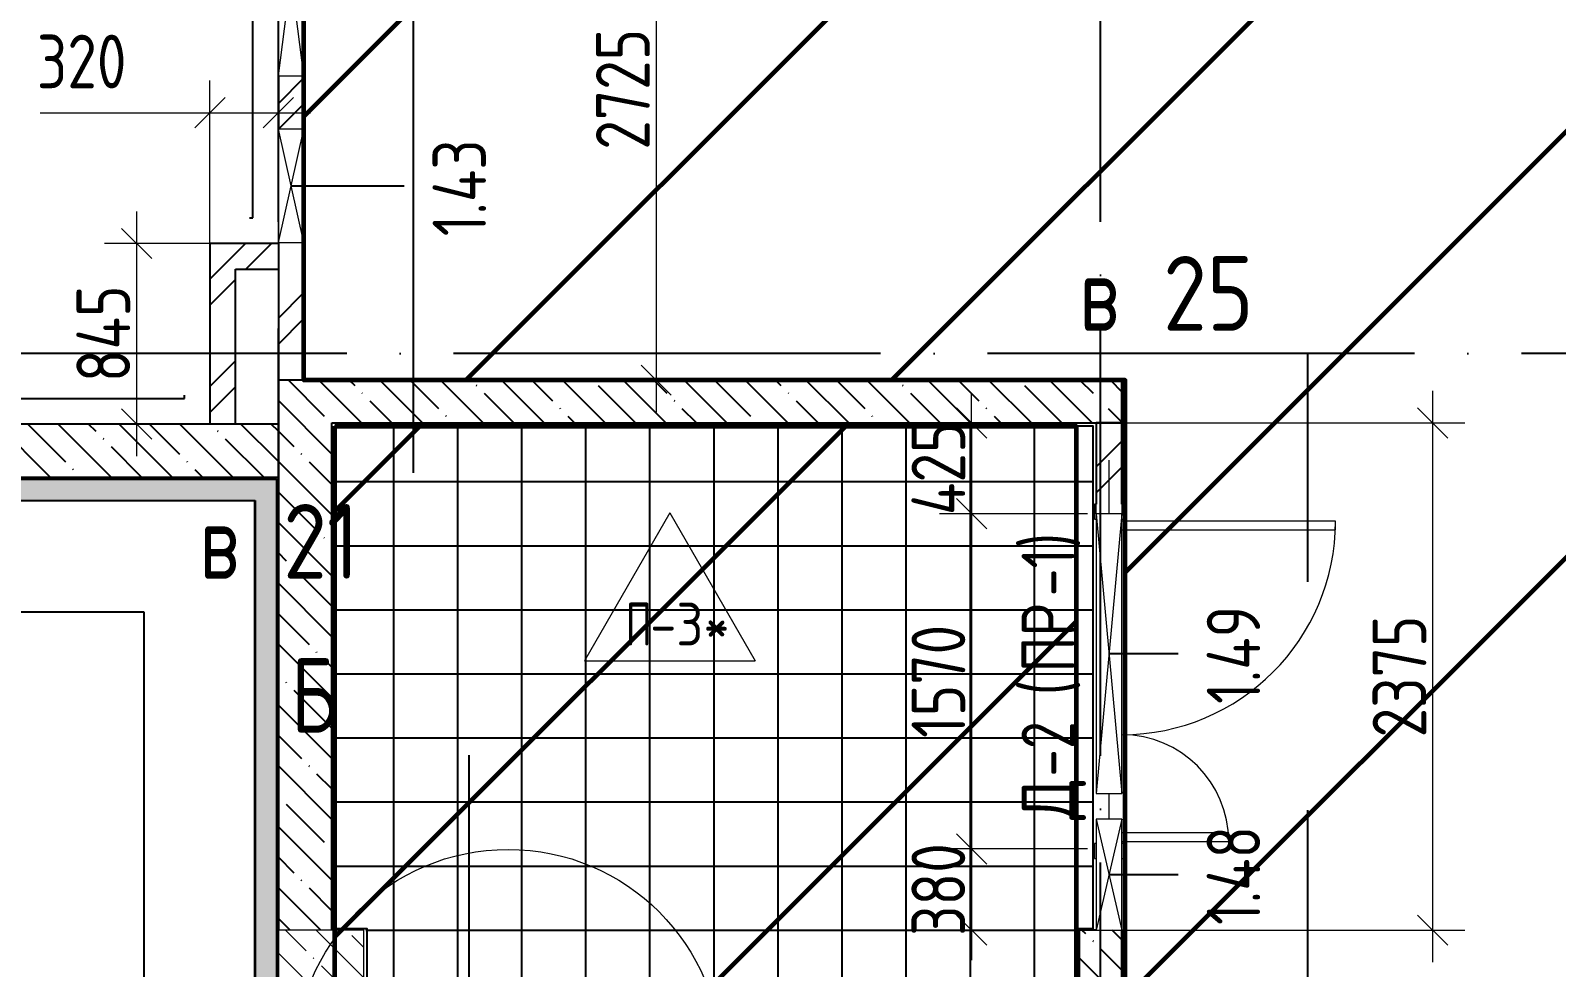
# Model space of a CAD drawing. Header units: millimetres. Extents: x -68946 to 288321, y -402657 to 324925.
# Drawn here: x 148095 to 155240, y 127447 to 131835 of the extents above; entities that cross this region are included whole.
import ezdxf

# ---------------------------------------------------------------- set-up
doc = ezdxf.new("R2010")
doc.units = ezdxf.units.MM
doc.linetypes.add('ADSK_Линия сетки', pattern=[2500, 2000, -250, 0, -250])
doc.layers.get('Defpoints').update_dxf_attribs({"color": 250})
for name, color, linetype, lineweight in [('3.4) ПТ-5         4 вып', 150, 'Continuous', 60), ('A-ANNO-DIMS', 250, 'Continuous', 9), ('A-AREA-BNDY', 7, 'Continuous', 5), ('A-AREA-IDEN', 250, 'Continuous', 9), ('A-DETL-1', 250, 'Continuous', 53), ('A-DETL-GENF', 250, 'Continuous', 9), ('A-DETL-GENF-1', 250, 'Continuous', 5), ('A-DOOR', 250, 'Continuous', 5), ('A-DOOR-1', 250, 'Continuous', 13), ('A-DOOR-FRAM', 250, 'Continuous', 5), ('A-DOOR-IDEN', 7, 'Continuous', 9), ('A-FLOR-IDEN', 7, 'Continuous', 9), ('A-GENM-1', 250, 'Continuous', 5), ('A-GENM-2', 250, 'Continuous', 5), ('A-GLAZ', 250, 'Continuous', 5), ('A-GLAZ-IDEN', 7, 'Continuous', 9), ('A-WALL', 250, 'Continuous', 9), ('A-WALL-1', 250, 'Continuous', 50), ('A-WALL-2', 250, 'Continuous', 5), ('G-ANNO-SYMB-3', 250, 'Continuous', 9), ('I-WALL', 7, 'Continuous', 9), ('I-WALL-1', 250, 'Continuous', 5), ('S-COLS-1', 250, 'Continuous', 5), ('S-COLS-2', 250, 'Continuous', 5), ('Оси-1', 250, 'ADSK_Линия сетки', 9)]:
    doc.layers.add(name, color=color, linetype=linetype, lineweight=lineweight)
doc.layers.add('A-FLOR-PATT-1', color=7, linetype='Continuous', lineweight=5, true_color=0xffffff)
doc.layers.add('A-GLAZ-1', color=7, linetype='Continuous', lineweight=5, true_color=0x7f7f7f)
doc.styles.add('GOST Common_1', font='', dxfattribs={"width": 0.9, "height": 250})
doc.styles.add('GOST Common_2', font='', dxfattribs={"width": 0.8, "height": 350})
doc.styles.add('ISOCPEUR_1', font='isocpeur.ttf', dxfattribs={"width": 0.9, "height": 250})
doc.styles.add('ISOCPEUR_I_1', font='ГОСТ тип А.ttf', dxfattribs={"height": 2500})
doc.styles.add('А3', font='ГОСТ тип А.ttf')
doc.styles.get('GOST Common_1').set_extended_font_data('GOST Common')
doc.styles.get('GOST Common_2').set_extended_font_data('GOST Common')
doc.dimstyles.new('ADSK_Основной_2_5_мм', dxfattribs={"dimscale": 304.8, "dimtxt": 0.824897, "dimasz": 0.463911, "dimexe": 0.492126, "dimexo": 0.001615, "dimgap": 0.098425, "dimtad": 1, "dimdec": 0, "dimlfac": 304.8, "dimdsep": 46, "dimtxsty": 'GOST Common_1', "dimblk1": 'OBLIQUE', "dimblk2": 'OBLIQUE', "dimsah": 1, "dimcen": 0.09, "dimdle": 0.492126, "dimazin": 0, "dimtfac": 1, "dimtdec": 4, "dimtix": 1, "dimtmove": 0, "dimatfit": 3, "dimfxl": 1, "dimtvp": 1, "dimtolj": 1, "dimtzin": 0, "dimlwd": 9, "dimlwe": 9, "dimarcsym": 2})
doc.dimstyles.new('ADSK_Основной_2_5_мм_1', dxfattribs={"dimscale": 304.8, "dimtxt": 0.824897, "dimasz": 0.463911, "dimexe": 0.492126, "dimexo": 0.001615, "dimgap": 0.098425, "dimtad": 1, "dimdec": 0, "dimlfac": 304.8, "dimdsep": 46, "dimtxsty": 'GOST Common_1', "dimblk1": 'OBLIQUE', "dimblk2": 'OBLIQUE', "dimsah": 1, "dimcen": 0.09, "dimdle": 0.492126, "dimazin": 0, "dimtfac": 1, "dimtdec": 4, "dimtix": 1, "dimtmove": 1, "dimatfit": 3, "dimfxl": 1, "dimtvp": 1, "dimtolj": 1, "dimtzin": 0, "dimlwd": 9, "dimlwe": 9, "dimarcsym": 2})
pattern_1 = [(45, (12755.58, 117197.27), (-251.4472, 251.4472), []), (45, (12755.58, 117578.27), (-251.4472, 251.4472), [])]
pattern_2 = [(135, (12755.58, 117197.27), (-142.5612, -142.5612), []), (135, (12898.14, 117197.27), (-142.5612, -142.5612), [252.016, -50.403, 3.353, -47.05])]
pattern_3 = [(0, (12755.58, 117197.27), (120.968, 69.841), [80.645, -161.29]), (120, (12755.58, 117197.27), (-120.96808, 69.84086), [80.645, -161.29]), (60, (12755.58, 117197.27), (-8e-05, 139.68186), [0, -161.29, 80.645, 0])]

# ---------------------------------------------------------------- blocks, each defined once
blk = doc.blocks.new('BSC_Колонна _Прямоугольная - 400x400-V73-АР1_Маркировочный план подвала_ Блок 2_ 3')
at = {"layer": 'S-COLS-1'}
h = blk.add_hatch(dxfattribs=at)
h.set_pattern_fill('FP_83', color=256, style=0, pattern_type=2)
h.set_pattern_definition([(135, (-136700, -10225), (-142.56192, -142.56192), []), (135, (-136557.44, -10225), (-142.56192, -142.56192), [252.016, -50.403, 3.353, -47.05])])
h.paths.add_polyline_path([(200, -200), (200, 200), (-200, 200), (-200, -200)])
at = {"layer": 'S-COLS-2'}
for p, q in [((200, 200), (-200, 200)), ((-200, 200), (-200, -200)), ((200, -200), (200, 200)), ((-200, -200), (200, -200))]:
    blk.add_line(p, q, dxfattribs=at)
blk = doc.blocks.new('Дверь_СКБ_2Ст - СОШ_Дв_1570_1550_x2100h _пр_ завертка-V100-АР1_Маркировочный план подвала_ Блок 2_ 3')
at = {"layer": 'A-DOOR'}
for centre, radius, start, end in [((-737.5, 60), 1000, 0, 90), ((762.5, 60), 500, 90, 180)]:
    blk.add_arc(centre, radius, start, end, dxfattribs=at)
at = {"layer": 'A-DOOR-1'}
for p, q in [((-737.5, 1060), (-737.5, 60)), ((-697.5, 1060), (-737.5, 1060)), ((-697.5, 60), (-697.5, 1060)), ((762.5, 560), (722.5, 560)), ((722.5, 560), (722.5, 60)), ((762.5, 60), (762.5, 560))]:
    blk.add_line(p, q, dxfattribs=at)
at = {"layer": 'A-DOOR-FRAM'}
for p, q in [((-747.5, 68), (-817.5, 68)), ((-817.5, 68), (-817.5, 60)), ((-817.5, 60), (-772.5, 60)), ((-747.5, 60), (-747.5, 68)), ((842.5, 68), (772.5, 68)), ((772.5, 68), (772.5, 60)), ((842.5, 60), (842.5, 68)), ((-772.5, -60), (-817.5, -60)), ((-817.5, -60), (-817.5, -68)), ((-817.5, -68), (-747.5, -68)), ((-747.5, -68), (-747.5, -60)), ((772.5, -60), (772.5, -68)), ((772.5, -68), (842.5, -68)), ((842.5, -68), (842.5, -60))]:
    blk.add_line(p, q, dxfattribs=at)
blk = doc.blocks.new('_Wn_-As_OpeningMEP_wall__Rectangular - _Wn_-As_OpeningMEP_wall__Rectangular-35396660-АР1_Маркировочный план подвала_ Блок 2_ 3')
at = {"layer": 'A-DETL-GENF'}
for p, q in [((460, 60), (-460, 60)), ((-460, 60), (-460, -60)), ((460, -60), (460, 60)), ((-460, -60), (460, -60))]:
    blk.add_line(p, q, dxfattribs=at)
at = {"layer": 'A-DETL-GENF-1'}
for p, q in [((460, -60), (-460, 60)), ((460, 60), (-460, -60)), ((-460, 60), (-460, -60)), ((460, -60), (460, 60))]:
    blk.add_line(p, q, dxfattribs=at)
blk = doc.blocks.new('_Wn_-As_OpeningMEP_wall__Rectangular - _Wn_-As_OpeningMEP_wall__Rectangular-32773603-АР1_Маркировочный план подвала_ Блок 2_ 3')
at = {"layer": 'A-DETL-GENF'}
for p, q in [((265, 60), (-265, 60)), ((-265, 60), (-265, -60)), ((265, -60), (265, 60)), ((-265, -60), (265, -60))]:
    blk.add_line(p, q, dxfattribs=at)
at = {"layer": 'A-DETL-GENF-1'}
for p, q in [((265, -60), (-265, 60)), ((265, 60), (-265, -60)), ((-265, 60), (-265, -60)), ((265, -60), (265, 60))]:
    blk.add_line(p, q, dxfattribs=at)
blk = doc.blocks.new('_Wn_-As_OpeningMEP_wall__Rectangular - _Wn_-As_OpeningMEP_wall__Rectangular-35396672-АР1_Маркировочный план подвала_ Блок 2_ 3')
at = {"layer": 'A-DETL-GENF'}
for p, q in [((260, 60), (-260, 60)), ((-260, 60), (-260, -60)), ((260, -60), (260, 60)), ((-260, -60), (260, -60))]:
    blk.add_line(p, q, dxfattribs=at)
at = {"layer": 'A-DETL-GENF-1'}
for p, q in [((260, -60), (-260, 60)), ((260, 60), (-260, -60)), ((-260, 60), (-260, -60)), ((260, -60), (260, 60))]:
    blk.add_line(p, q, dxfattribs=at)
blk = doc.blocks.new('_Wn_-As_OpeningMEP_wall__Rectangular - _Wn_-As_OpeningMEP_wall__Rectangular-35396669-АР1_Маркировочный план подвала_ Блок 2_ 3')
at = {"layer": 'A-DETL-GENF'}
for p, q in [((655, 60), (-655, 60)), ((-655, 60), (-655, -60)), ((655, -60), (655, 60)), ((-655, -60), (655, -60))]:
    blk.add_line(p, q, dxfattribs=at)
at = {"layer": 'A-DETL-GENF-1'}
for p, q in [((655, -60), (-655, 60)), ((655, 60), (-655, -60)), ((-655, 60), (-655, -60)), ((655, -60), (655, 60))]:
    blk.add_line(p, q, dxfattribs=at)
blk = doc.blocks.new('Ом_Перемычка из уголков - A1-1_57 63x100x6-V110-АР1_Маркировочный план подвала_ Блок 2_ 3')
at = {"layer": 'A-GENM-2'}
for p, q in [((-520, 0), (-400, 0)), ((910, 0), (1160, 0))]:
    blk.add_line(p, q, dxfattribs=at)
blk = doc.blocks.new('AAR_СКБ_Марка_Помещения - Номер-17325395-АР1_Маркировочный план подвала_ Блок 2_ 3')
at = {"layer": 'A-AREA-IDEN'}
blk.add_circle((0, 1.502), 4, dxfattribs=at)
blk = doc.blocks.new('AAR_СКБ_Марка_Перекрытия - Марка пола-17325028-АР1_Маркировочный план подвала_ Блок 2_ 3')
at = {"layer": 'A-FLOR-IDEN'}
for p, q in [((0, 6.932), (-4.002, 0)), ((0, 6.932), (4.002, 0)), ((-4.002, 0), (4.002, 0))]:
    blk.add_line(p, q, dxfattribs=at)
blk = doc.blocks.new('_Oblique')
at = {"color": 0, "linetype": 'ByBlock', "lineweight": -2}
blk.add_line((-0.5, -0.5), (0.5, 0.5), dxfattribs=at)
blk = doc.blocks.new('*D5523')
at = {"layer": 'A-ANNO-DIMS', "color": 0, "lineweight": 9, "transparency": 16777216}
for p, q in [((148935.6, 130837.8), (148935.6, 131600.2)), ((149255.6, 130837.8), (149255.6, 131600.2)), ((148139.8, 131450.2), (148935.6, 131450.2)), ((148785.6, 131450.2), (149405.6, 131450.2))]:
    blk.add_line(p, q, dxfattribs=at)
at = {"layer": 'Defpoints', "color": 0, "transparency": 16777216}
for p in [(149255.6, 131450.2), (148935.6, 130837.3), (149255.6, 130837.3)]:
    blk.add_point(p, dxfattribs=at)
at = {"layer": 'A-ANNO-DIMS', "color": 0, "lineweight": 9, "transparency": 16777216, "xscale": 141.4, "yscale": 141.4, "zscale": 141.4, "rotation": 180}
blk.add_blockref('_Oblique', (148935.6, 131450.2), dxfattribs=at)
at = {"layer": 'A-ANNO-DIMS', "color": 0, "lineweight": 9, "transparency": 16777216, "xscale": 141.4, "yscale": 141.4, "zscale": 141.4}
blk.add_blockref('_Oblique', (149255.6, 131450.2), dxfattribs=at)
at = {"layer": 'A-ANNO-DIMS', "color": 0, "lineweight": 25, "transparency": 16777216, "insert": (148124.9, 131815.5), "char_height": 251.43, "width": 567.632, "attachment_point": 1, "line_spacing_factor": 1.022761, "style": 'А3'}
blk.add_mtext('\\A1;320', dxfattribs=at)
blk = doc.blocks.new('*D5524')
at = {"layer": 'A-ANNO-DIMS', "color": 0, "lineweight": 9, "transparency": 16777216}
for p, q in [((148591.9, 130987.3), (148591.9, 129842.3)), ((148935.1, 130837.3), (148441.9, 130837.3)), ((148935.1, 129992.3), (148441.9, 129992.3))]:
    blk.add_line(p, q, dxfattribs=at)
at = {"layer": 'Defpoints', "color": 0, "transparency": 16777216}
for p in [(148935.6, 130837.3), (148591.9, 129992.3), (148935.6, 129992.3)]:
    blk.add_point(p, dxfattribs=at)
at = {"layer": 'A-ANNO-DIMS', "color": 0, "lineweight": 9, "transparency": 16777216, "xscale": 141.4, "yscale": 141.4, "zscale": 141.4}
for p, rotation in [((148591.9, 130837.3), 90), ((148591.9, 129992.3), 270)]:
    blk.add_blockref('_Oblique', p, dxfattribs=dict(at, rotation=rotation))
at = {"layer": 'A-ANNO-DIMS', "color": 0, "lineweight": 25, "transparency": 16777216, "insert": (148436.2, 130414.8), "char_height": 251.43, "width": 593.201, "attachment_point": 5, "rotation": 90, "style": 'А3'}
blk.add_mtext('\\A1;845', dxfattribs=at)
blk = doc.blocks.new('*D5525')
at = {"layer": 'A-ANNO-DIMS', "color": 0, "lineweight": 9, "transparency": 16777216}
for p, q in [((151024.5, 133072.3), (151024.5, 130047.3)), ((149456.1, 132922.3), (151174.5, 132922.3)), ((151124, 130197.3), (150874.5, 130197.3))]:
    blk.add_line(p, q, dxfattribs=at)
at = {"layer": 'Defpoints', "color": 0, "transparency": 16777216}
for p in [(149455.6, 132922.3), (151024.5, 130197.3), (151124.4, 130197.3)]:
    blk.add_point(p, dxfattribs=at)
at = {"layer": 'A-ANNO-DIMS', "color": 0, "lineweight": 9, "transparency": 16777216, "xscale": 141.4, "yscale": 141.4, "zscale": 141.4}
for p, rotation in [((151024.5, 132922.3), 90), ((151024.5, 130197.3), 270)]:
    blk.add_blockref('_Oblique', p, dxfattribs=dict(at, rotation=rotation))
at = {"layer": 'A-ANNO-DIMS', "color": 0, "lineweight": 25, "transparency": 16777216, "insert": (150868.7, 131559.8), "char_height": 251.43, "width": 756.843, "attachment_point": 5, "rotation": 90, "style": 'А3'}
blk.add_mtext('\\A1;2725', dxfattribs=at)
blk = doc.blocks.new('*D5535')
at = {"layer": 'A-ANNO-DIMS', "color": 0, "lineweight": 9, "transparency": 16777216}
for p, q in [((154660.7, 127472.3), (154660.7, 130147.3)), ((153206.1, 129997.3), (154810.7, 129997.3)), ((153206.1, 127622.3), (154810.7, 127622.3))]:
    blk.add_line(p, q, dxfattribs=at)
at = {"layer": 'Defpoints', "color": 0, "transparency": 16777216}
for p in [(153205.6, 129997.3), (154660.7, 129997.3), (153205.6, 127622.3)]:
    blk.add_point(p, dxfattribs=at)
at = {"layer": 'A-ANNO-DIMS', "color": 0, "lineweight": 9, "transparency": 16777216, "xscale": 141.4, "yscale": 141.4, "zscale": 141.4}
for p, rotation in [((154660.7, 129997.3), 90), ((154660.7, 127622.3), 270)]:
    blk.add_blockref('_Oblique', p, dxfattribs=dict(at, rotation=rotation))
at = {"layer": 'A-ANNO-DIMS', "color": 0, "lineweight": 25, "transparency": 16777216, "insert": (154505, 128809.8), "char_height": 251.43, "width": 756.843, "attachment_point": 5, "rotation": 90, "style": 'А3'}
blk.add_mtext('\\A1;2375', dxfattribs=at)
blk = doc.blocks.new('*D5576')
at = {"layer": 'A-ANNO-DIMS', "color": 0, "lineweight": 9, "transparency": 16777216}
for p, q in [((152501.9, 129997.3), (152501.9, 130138.7)), ((153085.1, 129997.3), (152351.9, 129997.3)), ((152501.9, 129997.3), (152501.9, 129572.3)), ((153045.1, 129572.3), (152351.9, 129572.3)), ((152501.9, 129572.3), (152501.9, 129430.9))]:
    blk.add_line(p, q, dxfattribs=at)
at = {"layer": 'Defpoints', "color": 0, "transparency": 16777216}
for p in [(153085.6, 129997.3), (152501.9, 129572.3), (153045.6, 129572.3)]:
    blk.add_point(p, dxfattribs=at)
at = {"layer": 'A-ANNO-DIMS', "color": 0, "lineweight": 9, "transparency": 16777216, "xscale": 141.4, "yscale": 141.4, "zscale": 141.4}
for p, rotation in [((152501.9, 129997.3), 270), ((152501.9, 129572.3), 90)]:
    blk.add_blockref('_Oblique', p, dxfattribs=dict(at, rotation=rotation))
at = {"layer": 'A-ANNO-DIMS', "color": 0, "lineweight": 25, "transparency": 16777216, "insert": (152346.2, 129784.8), "char_height": 251.43, "width": 593.201, "attachment_point": 5, "rotation": 90, "style": 'А3'}
blk.add_mtext('\\A1;425', dxfattribs=at)
blk = doc.blocks.new('*D5577')
at = {"layer": 'A-ANNO-DIMS', "color": 0, "lineweight": 9, "transparency": 16777216}
for p, q in [((152501.9, 129722.3), (152501.9, 127852.3)), ((153045.1, 129572.3), (152351.9, 129572.3)), ((153045.1, 128002.3), (152351.9, 128002.3))]:
    blk.add_line(p, q, dxfattribs=at)
at = {"layer": 'Defpoints', "color": 0, "transparency": 16777216}
for p in [(153045.6, 129572.3), (152501.9, 128002.3), (153045.6, 128002.3)]:
    blk.add_point(p, dxfattribs=at)
at = {"layer": 'A-ANNO-DIMS', "color": 0, "lineweight": 9, "transparency": 16777216, "xscale": 141.4, "yscale": 141.4, "zscale": 141.4}
for p, rotation in [((152501.9, 129572.3), 90), ((152501.9, 128002.3), 270)]:
    blk.add_blockref('_Oblique', p, dxfattribs=dict(at, rotation=rotation))
at = {"layer": 'A-ANNO-DIMS', "color": 0, "lineweight": 25, "transparency": 16777216, "insert": (152346.2, 128787.3), "char_height": 251.43, "width": 700.591, "attachment_point": 5, "rotation": 90, "style": 'А3'}
blk.add_mtext('\\A1;1570', dxfattribs=at)
blk = doc.blocks.new('*D5578')
at = {"layer": 'A-ANNO-DIMS', "color": 0, "lineweight": 9, "transparency": 16777216}
for p, q in [((152501.9, 128002.3), (152501.9, 128143.7)), ((153045.1, 128002.3), (152351.9, 128002.3)), ((152501.9, 128002.3), (152501.9, 127622.3)), ((153085.1, 127622.3), (152351.9, 127622.3)), ((152501.9, 127622.3), (152501.9, 127480.9))]:
    blk.add_line(p, q, dxfattribs=at)
at = {"layer": 'Defpoints', "color": 0, "transparency": 16777216}
for p in [(153045.6, 128002.3), (152501.9, 127622.3), (153085.6, 127622.3)]:
    blk.add_point(p, dxfattribs=at)
at = {"layer": 'A-ANNO-DIMS', "color": 0, "lineweight": 9, "transparency": 16777216, "xscale": 141.4, "yscale": 141.4, "zscale": 141.4}
for p, rotation in [((152501.9, 128002.3), 270), ((152501.9, 127622.3), 90)]:
    blk.add_blockref('_Oblique', p, dxfattribs=dict(at, rotation=rotation))
at = {"layer": 'A-ANNO-DIMS', "color": 0, "lineweight": 25, "transparency": 16777216, "insert": (152346.2, 127812.3), "char_height": 251.43, "width": 567.632, "attachment_point": 5, "rotation": 90, "style": 'А3'}
blk.add_mtext('\\A1;380', dxfattribs=at)

msp = doc.modelspace()

# ---------------------------------------------------------------- hatches: boundary and pattern name
at = {"layer": '3.4) ПТ-5         4 вып'}
h = msp.add_hatch(dxfattribs=at)
h.set_pattern_fill('ANSI31', color=256, scale=444)
h.paths.add_polyline_path([(165505.5794, 175922.2725), (153204.5565, 175922.2725), (153204.5565, 167092.2731), (149255.5794, 167092.2731), (149255.5784, 175522.2725), (135005.5883, 175522.2725), (135005.5883, 173822.2731), (130555.579, 173822.2731), (130555.579, 175522.2731), (121455.5793, 175522.2731), (121455.5793, 175716.2262), (106155.5788, 175716.2262), (106155.5788, 166612.2956), (110205.5784, 166612.2956), (110205.5784, 156972.2956), (113915.5784, 156952.2731), (113915.5784, 153345.7592), (117855.579, 153345.7592), (117855.579, 136622.2725), (127015.579, 136622.2725), (127015.579, 133327.2725), (128505.579, 133322.2725), (128505.579, 127472.2731), (133700.8917, 127472.2731), (133700.8917, 142722.2735), (146655.5784, 142722.2735), (146655.5784, 139012.2735), (149375.5784, 139012.2735), (149375.5784, 130197.2725), (153220.5784, 130197.2725), (153220.5784, 117287.2731), (157805.5794, 117272.2731), (157805.5784, 128892.2731), (165505.5794, 128892.2731)])
h.paths.add_polyline_path([(131455.5794, 162522.2404), (131855.5794, 162522.2404), (131855.5794, 145322.2729), (131455.5794, 145322.2729)], flags=16)
h.paths.add_polyline_path([(137205.5784, 162322.241), (137205.5784, 162522.2404), (153005.5784, 162522.2404), (153005.5784, 162522.241), (153205.5784, 162522.241), (153205.5784, 145322.2725), (153005.5784, 145322.2725), (153005.5784, 150522.2404), (149255.5794, 150522.2404), (149255.5794, 150722.2404), (153005.5784, 150722.2404), (153005.5784, 154752.4235), (149255.5784, 154752.4235), (149255.5784, 154952.4235), (153005.5784, 154952.4235), (153005.5784, 159702.2731), (149055.5784, 159702.2731), (149055.5784, 159902.2731), (153005.5784, 159902.2731), (153005.5784, 162322.241)], flags=16)
h.paths.add_polyline_path([(136905.5789, 145522.2729), (149255.5784, 145522.2729), (149255.5784, 147472.2729), (152482.3145, 147472.2729), (152482.3145, 145322.2725), (149255.5784, 145322.2725), (136905.5789, 145322.2725)], flags=16)
h.paths.add_polyline_path([(149255.5784, 140862.2725), (153005.5774, 140862.2725), (153005.5774, 140662.2725), (149255.5784, 140662.2725)], flags=16)
h.paths.add_polyline_path([(157805.5794, 171022.3919), (158005.5794, 171022.3919), (158005.5794, 157922.2725), (157805.5794, 157922.2725)], flags=16)
h = msp.add_hatch(dxfattribs=at)
h.set_pattern_fill('ANSI31', color=256, scale=444)
h.paths.add_polyline_path([(152990.5784, 129982.2725), (149520.6387, 129982.2725), (149520.6387, 126462.272), (152990.5784, 126462.272)], flags=17)
at = {"layer": 'A-FLOR-PATT-1', "lineweight": 25}
h = msp.add_hatch(dxfattribs=at)
h.set_pattern_fill('FP_151', color=256, style=0, pattern_type=2)
h.set_pattern_definition([(90, (151295.6, 128222.27), (-300, 2e-14), []), (180, (151295.6, 128222.27), (-4e-14, -300), [])])
h.paths.add_polyline_path([(152995.5784, 126457.272), (152995.5784, 127632.2731), (153070.5559, 127632.2731), (153070.5559, 129987.2725), (149515.6387, 129987.2725), (149515.6387, 127632.2731), (149665.5773, 127632.2731), (149665.5773, 127212.2731), (149515.6387, 127212.2731), (149515.6387, 126457.272), (151388.3656, 126457.272)])
at = {"layer": 'A-WALL', "lineweight": 25}
for points in [[(149147.6387, 129734.2725), (149247.6387, 129734.2725), (149247.6387, 129742.2725), (138205.5784, 129742.2725), (138205.5784, 129734.2725), (149145.6387, 129734.2725)], [(149255.6387, 117014.2731), (149255.6387, 129742.2725), (149247.6387, 129742.2725), (149247.6387, 117014.2731)]]:
    msp.add_hatch(color=256, dxfattribs=at).paths.add_polyline_path(points)
at = {"layer": 'A-WALL-2', "lineweight": 25}
h = msp.add_hatch(dxfattribs=at)
h.set_pattern_fill('FP_3', color=256, style=0, pattern_type=2)
h.set_pattern_definition(pattern_3)
h.paths.add_polyline_path([(148634.2999, 129634.2725), (149147.6387, 129634.2725), (149147.6387, 129734.2725), (138213.5784, 129734.2725), (138213.5784, 129634.2725), (145880.2342, 129634.2725)])
h = msp.add_hatch(dxfattribs=at)
h.set_pattern_fill('FP_3', color=256, style=0, pattern_type=2)
h.set_pattern_definition(pattern_3)
h.paths.add_polyline_path([(149247.6387, 116914.2731), (149247.6387, 129734.2725), (149147.6387, 129734.2725), (149147.6387, 116914.2731)])
at = {"layer": 'I-WALL-1', "lineweight": 25}
h = msp.add_hatch(dxfattribs=at)
h.set_pattern_fill('FP_2', color=256, style=0, pattern_type=2)
h.set_pattern_definition(pattern_1)
h.paths.add_polyline_path([(149375.5784, 130197.2725), (149375.5784, 130842.2725), (149255.5784, 130842.2725), (149255.5784, 130197.2725)])
h.paths.add_polyline_path([(149375.5784, 131372.2725), (149375.5784, 131622.2725), (149255.5784, 131622.2725), (149255.5784, 131372.2725), (149323.8353, 131372.2725)])
h.paths.add_polyline_path([(149375.5784, 132542.2725), (149375.5784, 132922.2725), (149255.5784, 132922.2725), (149255.5784, 132542.2725), (149272.3124, 132542.2725)])
h.paths.add_polyline_path([(149255.5784, 133322.2725), (149375.5784, 133322.2725), (149375.5784, 135822.2725), (149255.5784, 135822.2725), (149255.5784, 134297.6734)])
h = msp.add_hatch(dxfattribs=at)
h.set_pattern_fill('FP_2', color=256, style=0, pattern_type=2)
h.set_pattern_definition(pattern_1)
h.paths.add_polyline_path([(149255.5784, 130717.2731), (149255.5784, 130837.2731), (148935.5784, 130837.2731), (148935.5784, 130717.2731), (149055.5784, 130717.2731)])
h = msp.add_hatch(dxfattribs=at)
h.set_pattern_fill('FP_2', color=256, style=0, pattern_type=2)
h.set_pattern_definition(pattern_1)
h.paths.add_polyline_path([(149055.5784, 129992.2725), (149055.5784, 130717.2731), (148935.5784, 130717.2731), (148935.5784, 129992.2725)])
h = msp.add_hatch(dxfattribs=at)
h.set_pattern_fill('FP_1', color=256, style=0, pattern_type=2)
h.set_pattern_definition(pattern_2)
h.paths.add_polyline_path([(149255.6387, 127622.2731), (149505.6387, 127622.2731), (149505.6387, 130197.2725), (149255.6387, 130197.2725), (149255.6387, 128217.861)])
h = msp.add_hatch(dxfattribs=at)
h.set_pattern_fill('FP_1', color=256, style=0, pattern_type=2)
h.set_pattern_definition(pattern_2)
h.paths.add_polyline_path([(153205.5784, 129997.2725), (153205.5784, 130197.2725), (149505.6387, 130197.2725), (149505.6387, 129997.2725), (151388.3656, 129997.2725)])
h = msp.add_hatch(dxfattribs=at)
h.set_pattern_fill('FP_1', color=256, style=0, pattern_type=2)
h.set_pattern_definition(pattern_2)
h.paths.add_polyline_path([(149255.5784, 129742.2725), (149255.5784, 129992.2725), (138205.5784, 129992.2725), (138205.5784, 129742.2725), (148634.2999, 129742.2725)])
h = msp.add_hatch(dxfattribs=at)
h.set_pattern_fill('FP_2', color=256, style=0, pattern_type=2)
h.set_pattern_definition(pattern_1)
h.paths.add_polyline_path([(153205.5559, 129572.2731), (153205.5559, 129997.2731), (153085.5559, 129997.2731), (153085.5559, 129572.2731)])
h = msp.add_hatch(dxfattribs=at)
h.set_pattern_fill('FP_1', color=256, style=0, pattern_type=2)
h.set_pattern_definition(pattern_2)
h.paths.add_polyline_path([(153205.5784, 117272.2731), (153205.5784, 123222.2725), (153005.5784, 123222.2725), (153005.5784, 117272.2731), (153105.5784, 117272.2731)])
h.paths.add_polyline_path([(153005.5784, 124422.2725), (153205.5784, 124422.2725), (153205.5559, 127622.2731), (153005.5784, 127622.2731), (153005.5784, 124452.2725)])

# ---------------------------------------------------------------- linework, layer by layer
at = {"layer": '3.4) ПТ-5         4 вып'}
msp.add_lwpolyline([(165505.5794, 175922.2725), (165505.5794, 128892.2731), (157805.5784, 128892.2731), (157805.5794, 117272.2731), (153220.5784, 117287.2731), (153220.5784, 130197.2725), (149375.5784, 130197.2725), (149375.5784, 139012.2735), (146655.5784, 139012.2735), (146655.5784, 142722.2735), (133700.8917, 142722.2735), (133700.8917, 127422.2725), (133700.8917, 127472.2731), (128505.579, 127472.2731), (128505.579, 133322.2725), (127015.579, 133327.2725), (127015.579, 136622.2725), (117855.579, 136622.2725), (117855.579, 153345.7592), (113915.5784, 153345.7592), (113915.5784, 156952.2731), (110205.5784, 156972.2956)], dxfattribs=at)
msp.add_lwpolyline([(149520.6387, 129982.2725), (152990.5784, 129982.2725), (152990.5784, 126462.272), (149520.6387, 126462.272)], close=True, dxfattribs=at)
at = {"layer": 'A-AREA-BNDY', "lineweight": 25, "flags": 128}
msp.add_lwpolyline([(152990.5784, 127629.7731), (153070.5559, 127629.7731), (153070.5559, 129982.2725), (149520.6387, 129982.2725), (149520.6387, 127629.7731), (149670.5773, 127629.7731), (149670.5773, 127214.7731), (149520.6387, 127214.7731), (149520.6387, 126462.272), (152990.5784, 126462.272)], close=True, dxfattribs=at)
at = {"layer": 'A-DETL-1', "lineweight": 25}
for p, q in [((149145.6387, 129632.2725), (138315.5784, 129632.2725)), ((149145.6387, 116912.2731), (149145.6387, 129632.2725)), ((138835.5784, 129112.2725), (148625.6387, 129112.2725)), ((148625.6387, 129112.2725), (148625.6387, 116392.2731))]:
    msp.add_line(p, q, dxfattribs=at)
at = {"layer": 'A-GLAZ-IDEN', "lineweight": 25}
for p, q in [((149315.5784, 131107.2725), (149844.4924, 131107.2725)), ((153145.5559, 128917.2731), (153469.1717, 128917.2731)), ((153145.5559, 127882.2731), (153469.1717, 127882.2731))]:
    msp.add_line(p, q, dxfattribs=at)
at = {"layer": 'A-WALL-1', "lineweight": 25}
for p, q in [((149255.5784, 131622.2725), (149255.5784, 131372.2725)), ((149375.5784, 131372.2725), (149375.5784, 131622.2725)), ((149255.5784, 130837.2731), (148935.5784, 130837.2731)), ((148935.5784, 130837.2731), (148935.5784, 129992.2725)), ((149255.5784, 130842.2725), (149255.5784, 130197.2725)), ((149375.5784, 130197.2725), (149375.5784, 130842.2725)), ((149055.5784, 130717.2731), (149255.5784, 130717.2731)), ((149055.5784, 129992.2725), (149055.5784, 130717.2731)), ((153205.5784, 130197.2725), (149255.5784, 130197.2725)), ((149255.6387, 130197.2725), (149255.6387, 127622.2731)), ((153205.5784, 129997.2725), (153205.5784, 130197.2725)), ((149255.5784, 129992.2725), (137955.5784, 129992.2725)), ((149255.5784, 129742.2725), (149255.5784, 129992.2725)), ((149505.6387, 127622.2731), (149505.6387, 129997.2725)), ((149505.6387, 129997.2725), (153205.5784, 129997.2725)), ((153205.5559, 129997.2731), (153085.5559, 129997.2731)), ((153085.5559, 129997.2731), (153085.5559, 129617.2731)), ((153205.5559, 129617.2731), (153205.5559, 129997.2731)), ((138205.5784, 129742.2725), (149255.5784, 129742.2725)), ((149255.6387, 129742.2725), (138205.5784, 129742.2725)), ((138213.5784, 129734.2725), (149247.6387, 129734.2725)), ((149247.6387, 129734.2725), (149247.6387, 117014.2731)), ((149255.6387, 127622.2731), (149255.6387, 129742.2725)), ((138313.5784, 129634.2725), (149147.6387, 129634.2725)), ((149147.6387, 129634.2725), (149147.6387, 116912.2731)), ((153085.5559, 127622.2731), (153005.5784, 127622.2731)), ((153005.5784, 127622.2731), (153005.5784, 126447.272)), ((153205.5784, 124452.2725), (153205.5784, 127622.2731))]:
    msp.add_line(p, q, dxfattribs=at)
at = {"layer": 'G-ANNO-SYMB-3', "lineweight": 25}
for p, q in [((149888.3111, 129764.1806), (149888.3111, 135015.1619)), ((154075.3841, 129252.8775), (154075.3841, 130322.3919)), ((150148.5231, 115293.8728), (150148.5231, 128440.8108)), ((154075.3841, 127113.8489), (154075.3841, 128183.3632))]:
    msp.add_line(p, q, dxfattribs=at)
at = {"layer": 'I-WALL', "lineweight": 25}
for p, q in [((149135.5794, 130957.2731), (149135.5794, 132802.2725)), ((149120.5784, 130957.2731), (149135.5794, 130957.2731)), ((145575.5784, 130112.2725), (148815.5784, 130112.2725)), ((148815.5784, 130112.2725), (148815.5784, 130127.2725))]:
    msp.add_line(p, q, dxfattribs=at)
at = {"layer": 'Оси-1', "lineweight": 25}
for p, q in [((149255.5794, 113438.4326), (149255.5794, 178399.2771)), ((153105.5794, 113438.4326), (153105.5794, 178399.2771)), ((169576.458, 130322.3919), (112075.5784, 130322.3919))]:
    msp.add_line(p, q, dxfattribs=at)

# ---------------------------------------------------------------- block references
at = {"layer": 'A-AREA-IDEN', "lineweight": 25, "xscale": 250, "yscale": 250, "zscale": 99.99999999999993}
msp.add_blockref('AAR_СКБ_Марка_Помещения - Номер-17325395-АР1_Маркировочный план подвала_ Блок 2_ 3', (150331.7269, 126624.7771), dxfattribs=at)
at = {"layer": 'A-DOOR', "lineweight": 25, "rotation": 270}
msp.add_blockref('Дверь_СКБ_2Ст - СОШ_Дв_1570_1550_x2100h _пр_ завертка-V100-АР1_Маркировочный план подвала_ Блок 2_ 3', (153145.5559, 128799.7731), dxfattribs=at)
at = {"layer": 'A-FLOR-IDEN', "lineweight": 25, "xscale": 99.99999999999993, "yscale": 99.99999999999993, "zscale": 99.99999999999993}
msp.add_blockref('AAR_СКБ_Марка_Перекрытия - Марка пола-17325028-АР1_Маркировочный план подвала_ Блок 2_ 3', (151088.6301, 128883.7838), dxfattribs=at)
at = {"layer": 'A-GENM-1', "lineweight": 25, "rotation": 90}
msp.add_blockref('Ом_Перемычка из уголков - A1-1_57 63x100x6-V110-АР1_Маркировочный план подвала_ Блок 2_ 3', (153145.5559, 128662.2731), dxfattribs=at)
at = {"layer": 'A-GLAZ', "lineweight": 25, "rotation": 90}
for name, p in [('_Wn_-As_OpeningMEP_wall__Rectangular - _Wn_-As_OpeningMEP_wall__Rectangular-35396669-АР1_Маркировочный план подвала_ Блок 2_ 3', (153145.5559, 128917.2731)), ('_Wn_-As_OpeningMEP_wall__Rectangular - _Wn_-As_OpeningMEP_wall__Rectangular-35396672-АР1_Маркировочный план подвала_ Блок 2_ 3', (153145.5559, 127882.2731))]:
    msp.add_blockref(name, p, dxfattribs=at)
at = {"layer": 'A-GLAZ-1', "lineweight": 25, "rotation": 270}
for name, p in [('_Wn_-As_OpeningMEP_wall__Rectangular - _Wn_-As_OpeningMEP_wall__Rectangular-35396660-АР1_Маркировочный план подвала_ Блок 2_ 3', (149315.5784, 132082.2725)), ('_Wn_-As_OpeningMEP_wall__Rectangular - _Wn_-As_OpeningMEP_wall__Rectangular-32773603-АР1_Маркировочный план подвала_ Блок 2_ 3', (149315.5784, 131107.2725))]:
    msp.add_blockref(name, p, dxfattribs=at)
at = {"layer": 'S-COLS-2', "lineweight": 25}
msp.add_blockref('BSC_Колонна _Прямоугольная - 400x400-V73-АР1_Маркировочный план подвала_ Блок 2_ 3', (149455.5773, 127422.2731), dxfattribs=at)

# ---------------------------------------------------------------- texts
at = {"layer": 'A-DOOR-IDEN', "lineweight": 25, "char_height": 250, "attachment_point": 1, "rotation": 90, "style": 'GOST Common_2'}
for s, insert, width in [('-1)', (152735.539, 129185.8132), 440.126437), ('ПР', (152735.539, 128828.6257), 432.91125), ('-2 (', (152735.539, 128340.4694), 591.645375), ('\\fGOST Common|b0|i0|c204|p34|;\\W.9;Д', (152735.539, 128138.0632), 245.316375)]:
    msp.add_mtext(s, dxfattribs=dict(at, insert=insert, width=width))
at = {"layer": 'A-FLOR-IDEN', "lineweight": 25, "char_height": 200, "attachment_point": 1, "style": 'ISOCPEUR_1'}
for s, insert, width in [('\\fISOCPEUR|b0|i0|c204|p34|;\\W.7;П', (150880.9452, 129155.1696), 140.295312), ('-3*', (150996.7004, 129155.1696), 387.215062)]:
    msp.add_mtext(s, dxfattribs=dict(at, insert=insert, width=width))
at = {"layer": 'A-GLAZ-IDEN', "lineweight": 25, "char_height": 250, "width": 547.151719, "attachment_point": 1, "rotation": 90, "style": 'ISOCPEUR_I_1'}
for s, insert in [('1.43', (149978.1383, 130871.4505)), ('1.49', (153602.8175, 128681.4511)), ('1.48', (153602.8175, 127646.4511))]:
    msp.add_mtext(s, dxfattribs=dict(at, insert=insert))
at = {"layer": 'G-ANNO-SYMB-3', "lineweight": 25, "char_height": 350, "attachment_point": 1, "style": 'GOST Common_1'}
for s, insert, width in [(' 25', (153207.0679, 130778.9346), 602.869), ('\\fGOST Common|b0|i0|c204|p34|;\\W.8;в', (153005.9846, 130778.9346), 243.713), (' 21', (149086.794, 129617.4504), 525.907), ('\\fGOST Common|b0|i0|c204|p34|;\\W.8;в', (148885.7106, 129617.4504), 243.713), ('\\fGOST Common|b0|i0|c204|p34|;\\W.8;Б', (149314.7235, 128897.3535), 275.7805)]:
    msp.add_mtext(s, dxfattribs=dict(at, insert=insert, width=width))

# ---------------------------------------------------------------- dimensions: what is measured, and where the dimension line sits
at = {"layer": 'A-ANNO-DIMS', "lineweight": 25}
for base, p1, p2, override, picture, middle in [((151024.4577, 130197.2725), (149455.5794, 132922.2725), (151124.4426, 130197.2725), {"dimlfac": 1, "dimpost": '<>', "dimtxsty": 'А3', "dimfxl": 3195.423163}, '*D5525', (150868.7433, 131559.7725)), ((148591.908, 129992.2725), (148935.5784, 130837.2731), (148935.5784, 129992.2725), {"dimlfac": 1, "dimpost": '<>', "dimtxsty": 'А3', "dimfxl": 845.000586}, '*D5524', (148436.1936, 130414.7728)), ((152501.9119, 129572.2731), (153085.5559, 129997.2731), (153045.5559, 129572.2731), {"dimlfac": 1, "dimpost": '<>', "dimtxsty": 'А3', "dimfxl": 426.878203}, '*D5576', (152346.1975, 129784.7731)), ((154660.7052, 129997.2725), (153205.5784, 127622.2731), (153205.5784, 129997.2725), {"dimlfac": 1, "dimpost": '<>', "dimtxsty": 'А3', "dimfxl": 2374.999414}, '*D5535', (154504.9908, 128809.7728)), ((152501.9119, 128002.2731), (153045.5559, 129572.2731), (153045.5559, 128002.2731), {"dimlfac": 1, "dimpost": '<>', "dimtxsty": 'А3', "dimfxl": 1570}, '*D5577', (152346.1975, 128787.2731)), ((152501.9119, 127622.2731), (153045.5559, 128002.2731), (153085.5559, 127622.2731), {"dimlfac": 1, "dimpost": '<>', "dimtxsty": 'А3', "dimfxl": 382.099464}, '*D5578', (152346.1975, 127812.2731))]:
    dim = msp.add_linear_dim(base=base, p1=p1, p2=p2, angle=90, dimstyle='ADSK_Основной_2_5_мм', override=override, dxfattribs=at)
    dim.commit()
    dim.dimension.update_dxf_attribs({"geometry": picture, "text_midpoint": middle})
dim = msp.add_linear_dim(base=(149255.5784, 131450.2362), p1=(148935.5784, 130837.2731), p2=(149255.5784, 130837.2731), dimstyle='ADSK_Основной_2_5_мм_1', override={"dimlfac": 1, "dimpost": '<>', "dimtxsty": 'А3', "dimfxl": 320}, dxfattribs=at)
dim.commit()
dim.dimension.update_dxf_attribs({"geometry": '*D5523', "text_midpoint": (148408.6694, 131640.2766), "dimtype": 160})

doc.saveas('drawing.dxf')
